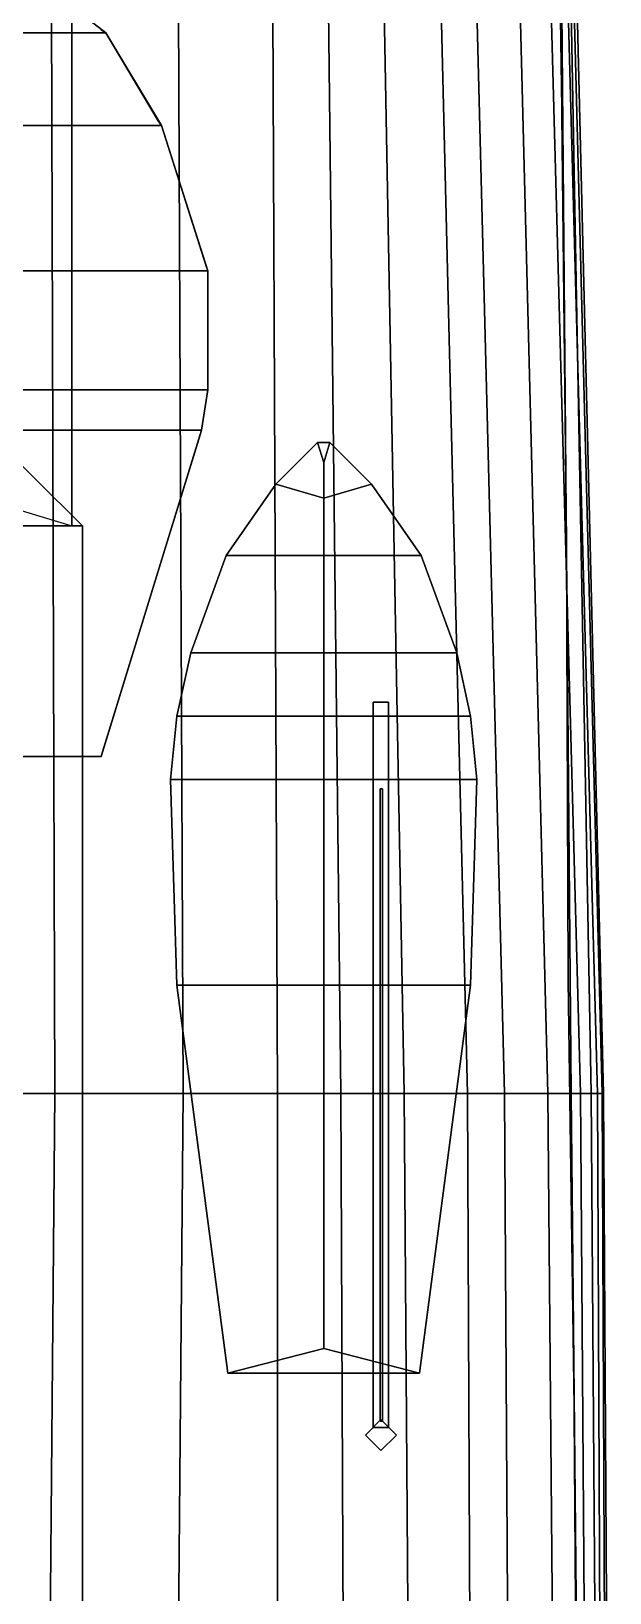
# Model space of a CAD drawing. Header units: millimetres. Extents: x -5 to 5, y -112 to 54.
# Drawn here: x 1.74 to 5.48, y -13.07 to -2.97 of the extents above; entities that cross this region are included whole.
import ezdxf

# ---------------------------------------------------------------- set-up
doc = ezdxf.new("R2010")
doc.units = ezdxf.units.MM
for name, color, linetype in [('boats', 1, 'Continuous'), ('railings', 6, 'Continuous'), ('superstructure', 6, 'Continuous')]:
    doc.layers.add(name, color=color, linetype=linetype)

msp = doc.modelspace()

# ---------------------------------------------------------------- linework, layer by layer
for points in [[(1.3, -2.27, 5.02), (-1.3, -2.27, 5.02), (-2.22, -2.98, 5.02), (2.22, -2.98, 5.02)], [(-2.22, -2.98, 4.98), (-1.3, -2.27, 4.98), (1.3, -2.27, 4.98), (2.22, -2.98, 4.98)], [(2.22, -2.98, 4.98), (1.3, -2.27, 4.98), (1.3, -2.27, 5.02), (2.22, -2.98, 5.02)], [(-5.23, -9.84, 2.84), (5.23, -9.84, 2.84), (5.17, -2.83, 2.86), (-5.17, -2.83, 2.86)], [(1.89, -9.84, -2.95), (0.7, -9.84, -3.28), (0.7, -2.83, -3.28), (1.87, -2.83, -2.95)], [(2.72, -9.84, -2.67), (1.89, -9.84, -2.95), (1.87, -2.83, -2.95), (2.69, -2.83, -2.67)], [(3.33, -9.84, -2.39), (2.72, -9.84, -2.67), (2.69, -2.83, -2.67), (3.3, -2.83, -2.39)], [(3.74, -9.84, -2.16), (3.33, -9.84, -2.39), (3.3, -2.83, -2.39), (3.66, -2.83, -2.16)], [(4.15, -9.84, -1.86), (3.74, -9.84, -2.16), (3.66, -2.83, -2.16), (4.02, -2.83, -1.86)], [(4.56, -9.84, -1.62), (4.15, -9.84, -1.86), (4.02, -2.83, -1.86), (4.39, -2.83, -1.62)], [(4.8, -9.84, -1.42), (4.56, -9.84, -1.62), (4.39, -2.83, -1.62), (4.62, -2.83, -1.42)], [(5.08, -9.84, -1.06), (4.8, -9.84, -1.42), (4.62, -2.83, -1.42), (4.9, -2.83, -1.06)], [(5.29, -9.84, -0.61), (5.08, -9.84, -1.06), (4.9, -2.83, -1.06), (5.1, -2.83, -0.61)], [(5.4, -9.84, -0.16), (5.29, -9.84, -0.61), (5.1, -2.83, -0.61), (5.21, -2.83, -0.16)], [(5.23, -9.84, 2.84), (5.36, -9.84, 1.84), (5.23, -2.83, 1.84), (5.17, -2.83, 2.86)], [(5.44, -9.84, 0.29), (5.4, -9.84, -0.16), (5.21, -2.83, -0.16), (5.27, -2.83, 0.38)], [(5.36, -9.84, 1.84), (5.43, -9.84, 1.22), (5.25, -2.83, 1.22), (5.23, -2.83, 1.84)], [(5.43, -9.84, 1.22), (5.44, -9.84, 0.74), (5.27, -2.83, 0.74), (5.25, -2.83, 1.22)], [(5.44, -9.84, 0.74), (5.44, -9.84, 0.29), (5.27, -2.83, 0.38), (5.27, -2.83, 0.74)], [(-2.58, -3.58, 4.98), (-2.22, -2.98, 4.98), (2.22, -2.98, 4.98), (2.58, -3.58, 4.98)], [(2.22, -2.98, 5.02), (-2.22, -2.98, 5.02), (-2.58, -3.58, 5.02), (2.58, -3.58, 5.02)], [(2.58, -3.58, 4.98), (2.22, -2.98, 4.98), (2.22, -2.98, 5.02), (2.58, -3.58, 5.02)], [(2.58, -3.58, 5.02), (-2.58, -3.58, 5.02), (-2.88, -4.52, 5.02), (2.88, -4.52, 5.02)], [(-2.88, -4.52, 4.98), (-2.58, -3.58, 4.98), (2.58, -3.58, 4.98), (2.88, -4.52, 4.98)], [(2.88, -4.52, 4.98), (2.58, -3.58, 4.98), (2.58, -3.58, 5.02), (2.88, -4.52, 5.02)], [(-2.88, -5.29, 4.98), (-2.88, -4.52, 4.98), (2.88, -4.52, 4.98), (2.88, -5.29, 4.98)], [(2.88, -4.52, 5.02), (-2.88, -4.52, 5.02), (-2.88, -5.29, 5.02), (2.88, -5.29, 5.02)], [(2.88, -5.29, 4.98), (2.88, -4.52, 4.98), (2.88, -4.52, 5.02), (2.88, -5.29, 5.02)], [(2.88, -5.29, 5.02), (-2.88, -5.29, 5.02), (-2.84, -5.55, 5.02), (2.84, -5.55, 5.02)], [(-2.84, -5.55, 4.98), (-2.88, -5.29, 4.98), (2.88, -5.29, 4.98), (2.84, -5.55, 4.98)], [(2.84, -5.55, 4.98), (2.88, -5.29, 4.98), (2.88, -5.29, 5.02), (2.84, -5.55, 5.02)], [(-2.19, -7.66, 4.98), (-2.84, -5.55, 4.98), (2.84, -5.55, 4.98), (2.19, -7.66, 4.98)], [(2.84, -5.55, 5.02), (-2.84, -5.55, 5.02), (-2.19, -7.66, 5.02), (2.19, -7.66, 5.02)], [(2.19, -7.66, 4.98), (2.84, -5.55, 4.98), (2.84, -5.55, 5.02), (2.19, -7.66, 5.02)], [(4.05, -7.4, 6.89), (4.05, -7.31, 6.65), (3.95, -7.31, 6.65), (3.95, -7.4, 6.89)], [(3.95, -7.4, 6.89), (3.95, -7.31, 6.65), (3.95, -12, 3.86), (3.95, -12, 4.15)], [(3.95, -12, 3.86), (3.95, -7.31, 6.65), (4.05, -7.31, 6.65), (4.05, -12, 3.86)], [(4.05, -12, 3.86), (4.05, -7.31, 6.65), (4.05, -7.4, 6.89), (4.05, -12, 4.15)], [(4.05, -12, 4.15), (4.05, -7.4, 6.89), (3.95, -7.4, 6.89), (3.95, -12, 4.15)], [(2.19, -7.66, 5.02), (-2.19, -7.66, 5.02), (-2.19, -7.66, 4.98), (2.19, -7.66, 4.98)], [(4.01, -7.87, 6.6), (3.995, -7.87, 6.609), (3.995, -11.96, 5.47), (4.01, -11.96, 5.46)], [(3.995, -7.87, 6.609), (3.995, -7.87, 6.591), (3.995, -11.96, 5.45), (3.995, -11.96, 5.47)], [(3.995, -7.87, 6.591), (4.01, -7.87, 6.6), (4.01, -11.96, 5.46), (3.995, -11.96, 5.45)], [(-5.3, -16.78, 2.84), (5.3, -16.78, 2.84), (5.23, -9.84, 2.84), (-5.23, -9.84, 2.84)], [(1.83, -16.78, -2.95), (0.7, -16.78, -3.25), (0.7, -9.84, -3.28), (1.89, -9.84, -2.95)], [(2.66, -16.78, -2.67), (1.83, -16.78, -2.95), (1.89, -9.84, -2.95), (2.72, -9.84, -2.67)], [(3.33, -16.78, -2.39), (2.66, -16.78, -2.67), (2.72, -9.84, -2.67), (3.33, -9.84, -2.39)], [(3.77, -16.78, -2.16), (3.33, -16.78, -2.39), (3.33, -9.84, -2.39), (3.74, -9.84, -2.16)], [(4.2, -16.78, -1.86), (3.77, -16.78, -2.16), (3.74, -9.84, -2.16), (4.15, -9.84, -1.86)], [(4.59, -16.78, -1.62), (4.2, -16.78, -1.86), (4.15, -9.84, -1.86), (4.56, -9.84, -1.62)], [(4.84, -16.78, -1.42), (4.59, -16.78, -1.62), (4.56, -9.84, -1.62), (4.8, -9.84, -1.42)], [(5.14, -16.78, -1.06), (4.84, -16.78, -1.42), (4.8, -9.84, -1.42), (5.08, -9.84, -1.06)], [(5.34, -16.78, -0.61), (5.14, -16.78, -1.06), (5.08, -9.84, -1.06), (5.29, -9.84, -0.61)], [(5.3, -16.78, 2.84), (5.41, -16.78, 1.84), (5.36, -9.84, 1.84), (5.23, -9.84, 2.84)], [(5.43, -16.78, -0.16), (5.34, -16.78, -0.61), (5.29, -9.84, -0.61), (5.4, -9.84, -0.16)], [(5.41, -16.78, 1.84), (5.46, -16.78, 1.22), (5.43, -9.84, 1.22), (5.36, -9.84, 1.84)], [(5.48, -16.78, 0.29), (5.43, -16.78, -0.16), (5.4, -9.84, -0.16), (5.44, -9.84, 0.29)], [(5.46, -16.78, 1.22), (5.48, -16.78, 0.74), (5.44, -9.84, 0.74), (5.43, -9.84, 1.22)], [(5.48, -16.78, 0.74), (5.48, -16.78, 0.29), (5.44, -9.84, 0.29), (5.44, -9.84, 0.74)], [(4, -11.95, 2.84), (3.9, -12.05, 2.84), (3.9, -12.05, 5.78), (4, -11.95, 5.78)], [(4, -11.95, 5.78), (3.9, -12.05, 5.78), (4, -12.15, 5.78), (4.1, -12.05, 5.78)], [(4.1, -12.05, 2.84), (4, -11.95, 2.84), (4, -11.95, 5.78), (4.1, -12.05, 5.78)], [(3.9, -12.05, 2.84), (4, -12.15, 2.84), (4, -12.15, 5.78), (3.9, -12.05, 5.78)], [(4, -12.15, 2.84), (4.1, -12.05, 2.84), (4.1, -12.05, 5.78), (4, -12.15, 5.78)]]:
    msp.add_3dface(points)
at = {"layer": 'boats'}
for points in [[(3.32, -5.9, 3.97), (3.63, -5.99, 2.84), (3.63, -5.76, 3.09), (3.59, -5.63, 3.97)], [(3.59, -5.63, 3.97), (3.63, -5.76, 3.09), (3.63, -5.99, 2.84), (3.32, -5.9, 3.97)], [(3.67, -5.63, 3.97), (3.63, -5.76, 3.09), (3.63, -5.76, 3.09), (3.59, -5.63, 3.97)], [(3.59, -5.63, 3.97), (3.63, -5.76, 3.09), (3.63, -5.76, 3.09), (3.67, -5.63, 3.97)], [(3.67, -5.63, 3.97), (3.63, -5.76, 3.09), (3.63, -5.99, 2.84), (3.94, -5.9, 3.97)], [(3.94, -5.9, 3.97), (3.63, -5.99, 2.84), (3.63, -5.76, 3.09), (3.67, -5.63, 3.97)], [(3, -6.36, 3.88), (3.63, -6.36, 2.84), (3.63, -5.99, 2.84), (3.32, -5.9, 3.97)], [(3.32, -5.9, 3.97), (3.63, -5.99, 2.84), (3.63, -6.36, 2.84), (3, -6.36, 3.88)], [(3.94, -5.9, 3.97), (3.63, -5.99, 2.84), (3.63, -6.36, 2.84), (4.26, -6.36, 3.88)], [(4.26, -6.36, 3.88), (3.63, -6.36, 2.84), (3.63, -5.99, 2.84), (3.94, -5.9, 3.97)], [(3, -6.36, 3.88), (3.63, -6.36, 2.84), (3.63, -6.99, 2.84), (2.77, -6.99, 3.81)], [(2.77, -6.99, 3.81), (3.63, -6.99, 2.84), (3.63, -6.36, 2.84), (3, -6.36, 3.88)], [(4.26, -6.36, 3.88), (3.63, -6.36, 2.84), (3.63, -6.99, 2.84), (4.49, -6.99, 3.81)], [(4.49, -6.99, 3.81), (3.63, -6.99, 2.84), (3.63, -6.36, 2.84), (4.26, -6.36, 3.88)], [(2.77, -6.99, 3.81), (3.63, -6.99, 2.84), (3.63, -7.4, 2.84), (2.68, -7.4, 3.78)], [(2.68, -7.4, 3.78), (3.63, -7.4, 2.84), (3.63, -6.99, 2.84), (2.77, -6.99, 3.81)], [(4.49, -6.99, 3.81), (3.63, -6.99, 2.84), (3.63, -7.4, 2.84), (4.58, -7.4, 3.78)], [(4.58, -7.4, 3.78), (3.63, -7.4, 2.84), (3.63, -6.99, 2.84), (4.49, -6.99, 3.81)], [(2.68, -7.4, 3.78), (3.63, -7.4, 2.84), (3.63, -7.81, 2.84), (2.64, -7.81, 3.76)], [(2.64, -7.81, 3.76), (3.63, -7.81, 2.84), (3.63, -7.4, 2.84), (2.68, -7.4, 3.78)], [(4.62, -7.81, 3.76), (3.63, -7.81, 2.84), (3.63, -7.4, 2.84), (4.58, -7.4, 3.78)], [(4.58, -7.4, 3.78), (3.63, -7.4, 2.84), (3.63, -7.81, 2.84), (4.62, -7.81, 3.76)], [(2.68, -9.14, 3.73), (3.63, -9.14, 2.84), (3.63, -7.81, 2.84), (2.64, -7.81, 3.76)], [(2.64, -7.81, 3.76), (3.63, -7.81, 2.84), (3.63, -9.14, 2.84), (2.68, -9.14, 3.73)], [(4.62, -7.81, 3.76), (3.63, -7.81, 2.84), (3.63, -9.14, 2.84), (4.58, -9.14, 3.73)], [(4.58, -9.14, 3.73), (3.63, -9.14, 2.84), (3.63, -7.81, 2.84), (4.62, -7.81, 3.76)], [(2.68, -9.14, 3.73), (3.63, -9.14, 2.84), (3.63, -11.49, 2.84), (3.01, -11.65, 3.86)], [(3.01, -11.65, 3.86), (3.63, -11.49, 2.84), (3.63, -9.14, 2.84), (2.68, -9.14, 3.73)], [(4.25, -11.65, 3.86), (3.63, -11.49, 2.84), (3.63, -9.14, 2.84), (4.58, -9.14, 3.73)], [(4.58, -9.14, 3.73), (3.63, -9.14, 2.84), (3.63, -11.49, 2.84), (4.25, -11.65, 3.86)], [(4.25, -11.65, 3.86), (3.63, -11.49, 2.84), (3.63, -11.49, 2.84), (3.01, -11.65, 3.86)], [(3.01, -11.65, 3.86), (3.63, -11.49, 2.84), (3.63, -11.49, 2.84), (4.25, -11.65, 3.86)]]:
    msp.add_3dface(points, dxfattribs=at)
at = {"layer": 'railings'}
for points in [[(5.17, -3.47, 3.26), (5.17, -3.47, 3.3), (5.13, -0.71, 3.34), (5.13, -0.71, 3.31)], [(5.13, -0.71, 3.31), (5.13, -0.71, 3.34), (5.17, -3.47, 3.3), (5.17, -3.47, 3.26)], [(5.13, -0.71, 3.72), (5.13, -0.71, 3.75), (5.17, -3.47, 3.71), (5.17, -3.47, 3.67)], [(5.17, -3.47, 3.67), (5.17, -3.47, 3.71), (5.13, -0.71, 3.75), (5.13, -0.71, 3.72)], [(2.22, -2.98, 6.04), (2.19, -2.96, 6.04), (2.19, -2.96, 5.02), (2.22, -2.98, 5.02)], [(2.22, -2.98, 5.02), (2.19, -2.96, 5.02), (2.19, -2.96, 6.04), (2.22, -2.98, 6.04)], [(2.56, -3.55, 5.59), (2.56, -3.55, 5.63), (2.22, -2.98, 5.63), (2.22, -2.98, 5.59)], [(2.22, -2.98, 5.59), (2.22, -2.98, 5.63), (2.56, -3.55, 5.63), (2.56, -3.55, 5.59)], [(2.22, -2.98, 6), (2.22, -2.98, 6.04), (2.56, -3.55, 6.04), (2.56, -3.55, 6)], [(2.56, -3.55, 6), (2.56, -3.55, 6.04), (2.22, -2.98, 6.04), (2.22, -2.98, 6)], [(5.17, -3.51, 3.71), (5.17, -3.47, 3.71), (5.17, -3.47, 2.85), (5.17, -3.51, 2.85)], [(5.17, -3.51, 2.85), (5.17, -3.47, 2.85), (5.17, -3.47, 3.71), (5.17, -3.51, 3.71)], [(5.17, -3.51, 3.26), (5.17, -3.51, 3.3), (5.2, -6.27, 3.3), (5.2, -6.27, 3.26)], [(5.2, -6.27, 3.26), (5.2, -6.27, 3.3), (5.17, -3.51, 3.3), (5.17, -3.51, 3.26)], [(5.2, -6.27, 3.67), (5.2, -6.27, 3.71), (5.17, -3.51, 3.71), (5.17, -3.51, 3.67)], [(5.17, -3.51, 3.67), (5.17, -3.51, 3.71), (5.2, -6.27, 3.71), (5.2, -6.27, 3.67)], [(2.58, -3.58, 5.02), (2.56, -3.55, 5.02), (2.56, -3.55, 6.04), (2.58, -3.58, 6.04)], [(2.58, -3.58, 6.04), (2.56, -3.55, 6.04), (2.56, -3.55, 5.02), (2.58, -3.58, 5.02)], [(2.87, -4.49, 5.59), (2.87, -4.49, 5.63), (2.58, -3.58, 5.63), (2.58, -3.58, 5.59)], [(2.58, -3.58, 5.59), (2.58, -3.58, 5.63), (2.87, -4.49, 5.63), (2.87, -4.49, 5.59)], [(2.58, -3.58, 6), (2.58, -3.58, 6.04), (2.87, -4.49, 6.04), (2.87, -4.49, 6)], [(2.87, -4.49, 6), (2.87, -4.49, 6.04), (2.58, -3.58, 6.04), (2.58, -3.58, 6)], [(2.88, -4.52, 6.04), (2.87, -4.49, 6.04), (2.87, -4.49, 5.02), (2.88, -4.52, 5.02)], [(2.88, -4.52, 5.02), (2.87, -4.49, 5.02), (2.87, -4.49, 6.04), (2.88, -4.52, 6.04)], [(2.88, -4.52, 5.59), (2.88, -4.52, 5.63), (2.88, -5.26, 5.63), (2.88, -5.26, 5.59)], [(2.88, -5.26, 5.59), (2.88, -5.26, 5.63), (2.88, -4.52, 5.63), (2.88, -4.52, 5.59)], [(2.88, -5.26, 6), (2.88, -5.26, 6.04), (2.88, -4.52, 6.04), (2.88, -4.52, 6)], [(2.88, -4.52, 6), (2.88, -4.52, 6.04), (2.88, -5.26, 6.04), (2.88, -5.26, 6)], [(2.88, -5.29, 5.59), (2.88, -5.29, 5.63), (2.84, -5.55, 5.63), (2.84, -5.55, 5.59)], [(2.84, -5.55, 5.59), (2.84, -5.55, 5.63), (2.88, -5.29, 5.63), (2.88, -5.29, 5.59)], [(2.84, -5.55, 6), (2.84, -5.55, 6.04), (2.88, -5.29, 6.04), (2.88, -5.29, 6)], [(2.88, -5.29, 6), (2.88, -5.29, 6.04), (2.84, -5.55, 6.04), (2.84, -5.55, 6)], [(2.88, -5.29, 5.02), (2.88, -5.26, 5.02), (2.88, -5.26, 6.04), (2.88, -5.29, 6.04)], [(2.88, -5.29, 6.04), (2.88, -5.26, 6.04), (2.88, -5.26, 5.02), (2.88, -5.29, 5.02)], [(2.83, -5.58, 5.02), (2.84, -5.55, 5.02), (2.84, -5.55, 6.04), (2.83, -5.58, 6.04)], [(2.83, -5.58, 6.04), (2.84, -5.55, 6.04), (2.84, -5.55, 5.02), (2.83, -5.58, 5.02)], [(2.83, -5.58, 5.59), (2.83, -5.58, 5.63), (2.2, -7.63, 5.63), (2.2, -7.63, 5.59)], [(2.2, -7.63, 5.59), (2.2, -7.63, 5.63), (2.83, -5.58, 5.63), (2.83, -5.58, 5.59)], [(2.2, -7.63, 6), (2.2, -7.63, 6.04), (2.83, -5.58, 6.04), (2.83, -5.58, 6)], [(2.83, -5.58, 6), (2.83, -5.58, 6.04), (2.2, -7.63, 6.04), (2.2, -7.63, 6)], [(5.2, -6.31, 3.71), (5.2, -6.27, 3.71), (5.2, -6.27, 2.85), (5.2, -6.31, 2.85)], [(5.2, -6.31, 2.85), (5.2, -6.27, 2.85), (5.2, -6.27, 3.71), (5.2, -6.31, 3.71)], [(5.21, -9.07, 3.26), (5.21, -9.07, 3.3), (5.2, -6.31, 3.3), (5.2, -6.31, 3.26)], [(5.2, -6.31, 3.26), (5.2, -6.31, 3.3), (5.21, -9.07, 3.3), (5.21, -9.07, 3.26)], [(5.2, -6.31, 3.67), (5.2, -6.31, 3.71), (5.21, -9.07, 3.71), (5.21, -9.07, 3.67)], [(5.21, -9.07, 3.67), (5.21, -9.07, 3.71), (5.2, -6.31, 3.71), (5.2, -6.31, 3.67)], [(1.56, -7.66, 5.59), (1.56, -7.66, 5.63), (2.19, -7.66, 5.63), (2.19, -7.66, 5.59)], [(2.19, -7.66, 5.59), (2.19, -7.66, 5.63), (1.56, -7.66, 5.63), (1.56, -7.66, 5.59)], [(2.19, -7.66, 6), (2.19, -7.66, 6.04), (1.56, -7.66, 6.04), (1.56, -7.66, 6)], [(1.56, -7.66, 6), (1.56, -7.66, 6.04), (2.19, -7.66, 6.04), (2.19, -7.66, 6)], [(2.19, -7.66, 6.04), (2.2, -7.63, 6.04), (2.2, -7.63, 5.02), (2.19, -7.66, 5.02)], [(2.19, -7.66, 5.02), (2.2, -7.63, 5.02), (2.2, -7.63, 6.04), (2.19, -7.66, 6.04)], [(5.21, -9.11, 2.84), (5.21, -9.07, 2.84), (5.21, -9.07, 3.71), (5.21, -9.11, 3.71)], [(5.21, -9.11, 3.71), (5.21, -9.07, 3.71), (5.21, -9.07, 2.84), (5.21, -9.11, 2.84)], [(5.21, -9.11, 3.26), (5.21, -9.11, 3.3), (5.25, -11.87, 3.3), (5.25, -11.87, 3.26)], [(5.25, -11.87, 3.26), (5.25, -11.87, 3.3), (5.21, -9.11, 3.3), (5.21, -9.11, 3.26)], [(5.25, -11.87, 3.67), (5.25, -11.87, 3.71), (5.21, -9.11, 3.71), (5.21, -9.11, 3.67)], [(5.21, -9.11, 3.67), (5.21, -9.11, 3.71), (5.25, -11.87, 3.71), (5.25, -11.87, 3.67)], [(5.25, -11.91, 3.71), (5.25, -11.87, 3.71), (5.25, -11.87, 2.84), (5.25, -11.91, 2.84)], [(5.25, -11.91, 2.84), (5.25, -11.87, 2.84), (5.25, -11.87, 3.71), (5.25, -11.91, 3.71)], [(5.27, -14.67, 3.26), (5.27, -14.67, 3.3), (5.25, -11.91, 3.3), (5.25, -11.91, 3.26)], [(5.25, -11.91, 3.26), (5.25, -11.91, 3.3), (5.27, -14.67, 3.3), (5.27, -14.67, 3.26)], [(5.25, -11.91, 3.67), (5.25, -11.91, 3.71), (5.27, -14.67, 3.71), (5.27, -14.67, 3.67)], [(5.27, -14.67, 3.67), (5.27, -14.67, 3.71), (5.25, -11.91, 3.71), (5.25, -11.91, 3.67)]]:
    msp.add_3dface(points, dxfattribs=at)
at = {"layer": 'superstructure'}
for points in [[(2, -6.17, 3.18), (2, 3.06, 3.27), (-2, 3.06, 3.27), (-2, -4.96, 3.18)], [(2, -6.17, 2.83), (2, 3.06, 2.89), (2, 3.06, 3.27), (2, -6.17, 3.18)], [(2.07, -6.17, 4.37), (0.85, -4.96, 4.37), (-2.07, -4.96, 4.37), (-2.07, -6.17, 4.37)], [(2.07, -6.17, 2.85), (0.85, -4.96, 2.85), (0.85, -4.96, 4.37), (2.07, -6.17, 4.37)], [(2.07, -17.66, 4.37), (2.07, -6.17, 4.37), (-2.07, -6.17, 4.37), (-2.07, -17.66, 4.37)], [(2.07, -17.66, 2.83), (2.07, -6.17, 2.84), (2.07, -6.17, 4.37), (2.07, -17.66, 4.37)]]:
    msp.add_3dface(points, dxfattribs=at)

doc.saveas('drawing.dxf')
